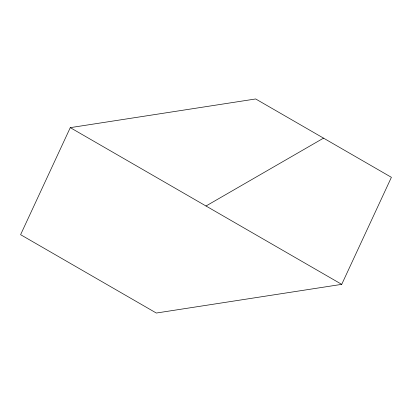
<?xml version="1.0" encoding="UTF-8"?>
<svg xmlns="http://www.w3.org/2000/svg" width="412" height="412" viewBox="0 0 412 412"><rect width="100%" height="100%" fill="white"/><g stroke="black" fill="none" stroke-linecap="round" stroke-linejoin="round"><path stroke-width="0.62" d="M70.277 127.643L20.6 234.68L156.323 313.038L341.723 284.357L391.4 177.32L255.677 98.962L70.277 127.643L341.723 284.357M206 206L323.538 138.138"/></g></svg>
